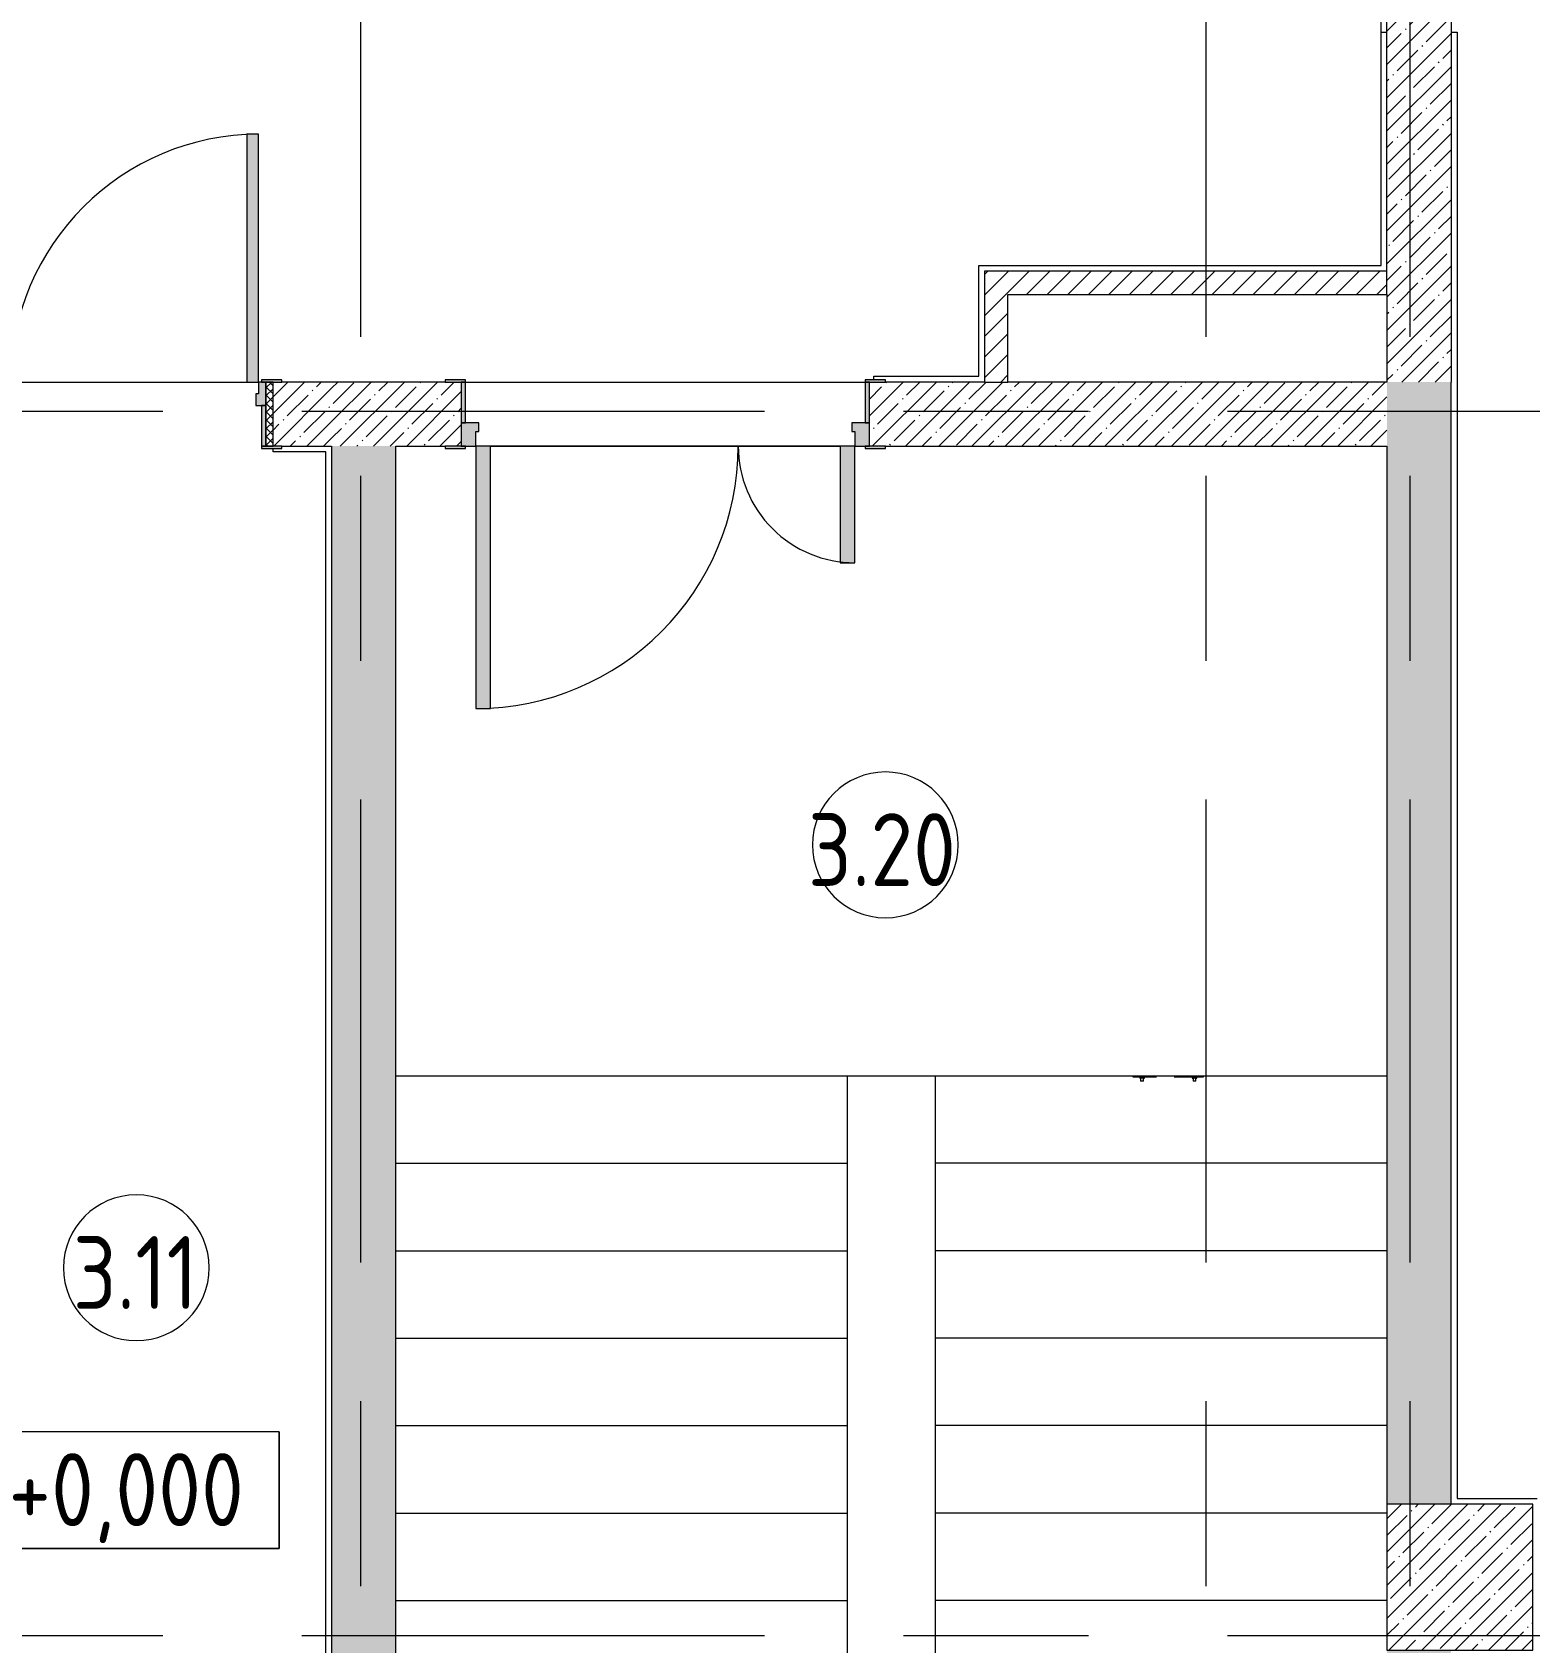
# Model space of a CAD drawing. Header units: millimetres. Extents: x 2623 to 216772, y -8553 to 29000.
# Drawn here: x 53448 to 58584, y 3575 to 9100 of the extents above; entities that cross this region are included whole.
import ezdxf

# ---------------------------------------------------------------- set-up
doc = ezdxf.new("R2010")
doc.units = ezdxf.units.MM
doc.linetypes.add('200_ШТРИХ__ш1_п0_6_', pattern=[160, 100, -60])
doc.linetypes.add('Осевая', pattern=[3175, 635, -476.25, 1587.5, -476.25])
for name, color, linetype, lineweight in [('A-AREA-IDEN', 7, 'Continuous', 9), ('A-DETL-MBND-1', 7, '200_ШТРИХ__ш1_п0_6_', 9), ('A-WALL-1', 7, 'Continuous', 13), ('G-ANNO-DIMS', 7, 'Continuous', 9), ('I-WALL', 7, 'Continuous', 9), ('S-COLS', 7, 'Continuous', 9), ('S-STRS', 7, 'Continuous', 9), ('Оси-2', 7, 'Осевая', 9)]:
    doc.layers.add(name, color=color, linetype=linetype, lineweight=lineweight)
for name, color, linetype, lineweight, true_color in [('A-DOOR-1', 7, 'Continuous', 9, 0xaaaaaa), ('A-DOOR-2', 7, 'Continuous', 9, 0xe2e2e2), ('A-DOOR-FRAM-1', 7, 'Continuous', 9, 0xe2e2e2), ('A-DOOR-FRAM-2', 7, 'Continuous', 9, 0xaaaaaa), ('A-FLOR-1', 7, 'Continuous', 9, 0xaaaaaa)]:
    doc.layers.add(name, color=color, linetype=linetype, lineweight=lineweight, true_color=true_color)
doc.styles.add('GOST Common_5', font='GOST_Common.ttf', dxfattribs={"width": 0.9, "height": 250})
pattern_1 = [(45, (-17385.51, 0), (-57.02463, 57.02463), []), (45, (-17328.49, 0), (-57.02463, 57.02463), [100.806, -20.161, 3.353, -16.808])]
pattern_2 = [(45, (-17385.513, 0), (-35.35534, 35.35534), [])]

# ---------------------------------------------------------------- blocks, each defined once
blk = doc.blocks.new('BSC_Колонна _Прямоугольная - 500х500-V11-План монтажа стен и перегородок 3 этажа в осях 12-23')
at = {"layer": 'S-COLS'}
h = blk.add_hatch(dxfattribs=at)
h.set_pattern_fill('FP_15', color=256, style=0, pattern_type=2)
h.set_pattern_definition([(45, (-75730, -3800), (-57.02463, 57.02463), []), (45, (-75672.975, -3800), (-57.02463, 57.02463), [100.806, -20.161, 3.353, -16.808])])
h.paths.add_polyline_path([(-250, -250), (250, -250), (250, 250), (-250, 250), (-250, 247.4)])
for p, q in [((250, 250), (-250, 250)), ((-250, 250), (-250, -250)), ((250, -250), (250, 250)), ((-250, -250), (250, -250))]:
    blk.add_line(p, q, dxfattribs=at)
blk = doc.blocks.new('110_Дверь_СКБ_1Ст_Внутренняя1 - Д-7_л__950x2100h_Туалет-21784696-План монтажа стен и перегородок 3 этажа в осях 12-23')
at = {"layer": 'A-DOOR-1'}
h = blk.add_hatch(dxfattribs=at)
h.set_pattern_fill('FP_36', color=256, style=0, pattern_type=2)
h.set_pattern_definition([(135, (1826.41, 174.685), (-14.14214, -14.14214), []), (225, (1826.41, 174.685), (14.14214, -14.14214), [])])
h.paths.add_polyline_path([(487.5, -110), (487.5, 110), (462.5, 110), (462.5, -110)])
at = {"layer": 'A-DOOR-2'}
h = blk.add_hatch(color=256, dxfattribs=at)
h.paths.add_polyline_path([(427.5, 30), (462.5, 30), (462.5, 110), (437.5, 110), (437.5, 70), (427.5, 70)])
h.paths.add_polyline_path([(-402.5, 30), (-402.5, 70), (-412.5, 70), (-412.5, 110), (-437.5, 110), (-437.5, 30)])
at = {"layer": 'A-DOOR-FRAM-1'}
for points in [[(397.5, 110), (437.5, 110), (437.5, 960), (397.5, 960), (397.5, 577.2)], [(-422.5, 110), (-422.5, 118), (-492.5, 118), (-492.5, 110)], [(517.5, 110), (517.5, 118), (447.5, 118), (447.5, 110)], [(-422.5, 109), (-422.5, 110), (-437.5, 109)], [(462.5, 109), (462.5, 110), (447.5, 109)], [(-422.5, -110), (-422.5, 30), (-437.5, 30), (-437.5, -110)], [(462.5, -110), (462.5, 30), (447.5, 30), (447.5, -110)], [(-422.5, -118), (-422.5, -110), (-492.5, -110), (-492.5, -118)], [(517.5, -118), (517.5, -110), (447.5, -110), (447.5, -118)]]:
    blk.add_hatch(color=256, dxfattribs=at).paths.add_polyline_path(points)
at = {"layer": 'A-DOOR-FRAM-2'}
h = blk.add_hatch(dxfattribs=at)
h.set_pattern_fill('FP_37', color=256, style=0, pattern_type=2)
h.set_pattern_definition([(45, (-296.384, 174.685), (-14.1421, 14.1421), []), (135, (-296.384, 174.685), (-14.1421, -14.1421), [])])
h.paths.add_polyline_path([(-437.5, -110), (-437.5, 110), (-462.5, 110), (-462.5, -110)])
at = {"layer": 'A-DOOR-1'}
for p, q in [((437.5, 960), (397.5, 960)), ((397.5, 960), (397.5, 110)), ((437.5, 110), (437.5, 960)), ((397.5, 110), (437.5, 110))]:
    blk.add_line(p, q, dxfattribs=at)
blk.add_arc((437.5, 110), 850, 90, 180, dxfattribs=at)
at = {"layer": 'A-DOOR-FRAM-2'}
for p, q in [((-422.5, 118), (-492.5, 118)), ((-492.5, 118), (-492.5, 110)), ((-422.5, 110), (-422.5, 118)), ((517.5, 118), (447.5, 118)), ((447.5, 118), (447.5, 110)), ((517.5, 110), (517.5, 118)), ((-492.5, 110), (-422.5, 110)), ((-437.5, 110), (-462.5, 110)), ((-462.5, 110), (-462.5, -110)), ((-412.5, 110), (-437.5, 110)), ((-437.5, 110), (-437.5, 30)), ((-437.5, -110), (-437.5, 110)), ((-422.5, 110), (-437.5, 110)), ((-437.5, 110), (-437.5, 109)), ((-437.5, 109), (-422.5, 109)), ((-422.5, 109), (-422.5, 110)), ((-412.5, 70), (-412.5, 110)), ((-402.5, 70), (-412.5, 70)), ((-402.5, 30), (-402.5, 70)), ((437.5, 70), (427.5, 70)), ((427.5, 70), (427.5, 30)), ((437.5, 110), (437.5, 70)), ((462.5, 110), (437.5, 110)), ((462.5, 110), (447.5, 110)), ((447.5, 110), (447.5, 109)), ((447.5, 110), (517.5, 110)), ((447.5, 109), (462.5, 109)), ((462.5, 30), (462.5, 110)), ((487.5, 110), (462.5, 110)), ((462.5, 110), (462.5, -110)), ((462.5, 109), (462.5, 110)), ((487.5, -110), (487.5, 110)), ((-437.5, 30), (-402.5, 30)), ((-422.5, 30), (-437.5, 30)), ((-437.5, 30), (-437.5, -110)), ((-422.5, -110), (-422.5, 30)), ((427.5, 30), (462.5, 30)), ((462.5, 30), (447.5, 30)), ((447.5, 30), (447.5, -110)), ((462.5, -110), (462.5, 30)), ((-422.5, -110), (-492.5, -110)), ((-492.5, -110), (-492.5, -118)), ((-462.5, -110), (-437.5, -110)), ((-437.5, -110), (-422.5, -110)), ((-422.5, -118), (-422.5, -110)), ((447.5, -110), (462.5, -110)), ((517.5, -110), (447.5, -110)), ((447.5, -110), (447.5, -118)), ((462.5, -110), (487.5, -110)), ((517.5, -118), (517.5, -110)), ((-492.5, -118), (-422.5, -118)), ((447.5, -118), (517.5, -118))]:
    blk.add_line(p, q, dxfattribs=at)
blk = doc.blocks.new('110_Дверь_СКБ_2Ст - Д-1 Лестничная клетка EIS60-24319353-План монтажа стен и перегородок 3 этажа в осях 12-23')
at = {"layer": 'A-DOOR-2'}
for points in [[(612.5, 1010), (612.5, 110), (662.5, 110), (662.5, 1010)], [(-587.5, 510), (-637.5, 510), (-637.5, 110), (-587.5, 110)], [(712.5, 30), (697.5, 30), (697.5, -110), (712.5, -110)]]:
    blk.add_hatch(color=256, dxfattribs=at).paths.add_polyline_path(points)
h = blk.add_hatch(color=256, dxfattribs=at)
h.paths.add_polyline_path([(-687.5, 110), (-687.5, 30), (-627.5, 30), (-627.5, 60), (-637.5, 60), (-637.5, 110)])
h.paths.add_polyline_path([(662.5, 110), (662.5, 60), (652.5, 60), (652.5, 30), (712.5, 30), (712.5, 110)])
at = {"layer": 'A-DOOR-FRAM-1'}
for points in [[(-742.5, 118), (-742.5, 110), (-672.5, 110), (-672.5, 118)], [(697.5, 118), (697.5, 110), (767.5, 110), (767.5, 118)], [(-672.5, 30), (-687.5, 30), (-687.5, -110), (-672.5, -110)], [(-672.5, -110), (-742.5, -110), (-742.5, -118), (-672.5, -118)], [(697.5, -110), (697.5, -118), (767.5, -118), (767.5, -110)]]:
    blk.add_hatch(color=256, dxfattribs=at).paths.add_polyline_path(points)
at = {"layer": 'A-DOOR-1'}
for p, q in [((662.5, 1010), (612.5, 1010)), ((612.5, 1010), (612.5, 110)), ((662.5, 110), (662.5, 1010)), ((-637.5, 510), (-637.5, 110)), ((-587.5, 510), (-637.5, 510)), ((-587.5, 110), (-587.5, 510)), ((-637.5, 110), (-587.5, 110)), ((612.5, 110), (662.5, 110))]:
    blk.add_line(p, q, dxfattribs=at)
for centre, radius, start, end in [((662.5, 110), 900, 90, 180), ((-637.5, 110), 400, 360, 90)]:
    blk.add_arc(centre, radius, start, end, dxfattribs=at)
at = {"layer": 'A-DOOR-FRAM-2'}
for p, q in [((-672.5, 118), (-742.5, 118)), ((-742.5, 118), (-742.5, 110)), ((-672.5, 110), (-672.5, 118)), ((767.5, 118), (697.5, 118)), ((697.5, 118), (697.5, 110)), ((767.5, 110), (767.5, 118)), ((-742.5, 110), (-672.5, 110)), ((-637.5, 110), (-687.5, 110)), ((-687.5, 110), (-687.5, 30)), ((-637.5, 60), (-637.5, 110)), ((-627.5, 60), (-637.5, 60)), ((-627.5, 30), (-627.5, 60)), ((662.5, 60), (652.5, 60)), ((652.5, 60), (652.5, 30)), ((662.5, 110), (662.5, 60)), ((712.5, 110), (662.5, 110)), ((697.5, 110), (767.5, 110)), ((712.5, 30), (712.5, 110)), ((-687.5, 30), (-627.5, 30)), ((-672.5, 30), (-687.5, 30)), ((-687.5, 30), (-687.5, -110)), ((-672.5, -110), (-672.5, 30)), ((652.5, 30), (712.5, 30)), ((712.5, 30), (697.5, 30)), ((697.5, 30), (697.5, -110)), ((712.5, -110), (712.5, 30)), ((-672.5, -110), (-742.5, -110)), ((-742.5, -110), (-742.5, -118)), ((-687.5, -110), (-672.5, -110)), ((-672.5, -118), (-672.5, -110)), ((697.5, -110), (712.5, -110)), ((767.5, -110), (697.5, -110)), ((697.5, -110), (697.5, -118)), ((767.5, -118), (767.5, -110)), ((-742.5, -118), (-672.5, -118)), ((697.5, -118), (767.5, -118))]:
    blk.add_line(p, q, dxfattribs=at)
blk = doc.blocks.new('Анкер клиновой - Анкер клиновой МКТ В 10-10-16_85-22193208-План монтажа стен и перегородок 3 этажа в осях 12-23')
at = {"layer": 'A-DETL-MBND-1'}
for p, q in [((74812, 5515.8), (74812, 5511.8)), ((74812, 5511.8), (74814.3, 5511.8)), ((74828, 5511.8), (74812, 5511.8)), ((74815, 5511.8), (74815, 5501.8)), ((74825, 5501.8), (74815, 5501.8)), ((74825, 5501.8), (74825, 5511.8)), ((74825.7, 5511.8), (74828, 5511.8)), ((74828, 5511.8), (74828, 5515.8))]:
    blk.add_line(p, q, dxfattribs=at)
blk = doc.blocks.new('ОМ_Нижняя опорная пятка1 - ОМ_Нижняя опорная пятка-21111576-План монтажа стен и перегородок 3 этажа в осях 12-23')
at = {"layer": 'A-DETL-MBND-1'}
for p, q in [((-96, -4.2), (-96, 0)), ((-84, -4.2), (-84, 0)), ((84, -4.2), (84, 0)), ((96, -4.2), (96, 0))]:
    blk.add_line(p, q, dxfattribs=at)
blk = doc.blocks.new('ОМ_Уголок_ГОСТ 8510-86 - ОМ_Уголок_ГОСТ 8510-86-21111720-План монтажа стен и перегородок 3 этажа в осях 12-23')
at = {"layer": 'A-DETL-MBND-1'}
for p, q in [((0, 4.2), (0, 0)), ((0, 0), (240, 0)), ((240, 0), (240, 4.2))]:
    blk.add_line(p, q, dxfattribs=at)
blk = doc.blocks.new('Марка_Помещения - Номер-25198446-План монтажа стен и перегородок 3 этажа в осях 12-23')
at = {"layer": 'A-AREA-IDEN'}
for start, end in [(360, 180), (180, 360)]:
    blk.add_arc((0, 0), 2.5, start, end, dxfattribs=at)
blk = doc.blocks.new('Высотные отметки - 10х4_h_-17668695-План монтажа стен и перегородок 3 этажа в осях 12-23')
at = {"layer": 'G-ANNO-DIMS'}
for p, q in [((-5, 4), (-5, 0)), ((5, 4), (-5, 4)), ((5, 4), (-5, 4)), ((-5, 4), (-5, 0)), ((5, 4), (5, 0)), ((5, 0), (5, 4)), ((5, 0), (-5, 0)), ((-5, 0), (5, 0))]:
    blk.add_line(p, q, dxfattribs=at)

msp = doc.modelspace()

# ---------------------------------------------------------------- hatches: boundary and pattern name
at = {"layer": 'I-WALL'}
h = msp.add_hatch(dxfattribs=at)
h.set_pattern_fill('FP_20', color=256, style=0, pattern_type=2)
h.set_pattern_definition(pattern_1)
h.paths.add_polyline_path([(58314.5, 7900), (58314.5, 9179), (58094.5, 9179), (58094.5, 7900)])
h.paths.add_polyline_path([(58314.5, 10619), (58314.5, 10900), (58094.5, 10900), (58094.5, 10619)])
h = msp.add_hatch(dxfattribs=at)
h.set_pattern_fill('FP_40', color=256, style=0, pattern_type=2)
h.set_pattern_definition(pattern_2)
h.paths.add_polyline_path([(56794.5, 7900), (56794.5, 8280), (56714.5, 8280), (56714.5, 7900)])
h = msp.add_hatch(dxfattribs=at)
h.set_pattern_fill('FP_40', color=256, style=0, pattern_type=2)
h.set_pattern_definition(pattern_2)
h.paths.add_polyline_path([(58094.5, 8200), (58094.5, 8280), (56794.5, 8280), (56794.5, 8200), (57254.3, 8200)])
h = msp.add_hatch(dxfattribs=at)
h.set_pattern_fill('FP_20', color=256, style=0, pattern_type=2)
h.set_pattern_definition(pattern_1)
h.paths.add_polyline_path([(54346.1, 7680), (54474.5, 7680), (54474.5, 7900), (54274.5, 7900), (54274.5, 7680), (54304.5, 7680)])
h.paths.add_polyline_path([(53324.5, 7680), (53324.5, 7900), (51974.5, 7900), (51974.5, 7680), (53294.5, 7680)])
h.paths.add_polyline_path([(50844.5, 7680), (50874.5, 7680), (50874.5, 7900), (49474.5, 7900), (49474.5, 7680), (50174.5, 7680)])
h = msp.add_hatch(dxfattribs=at)
h.set_pattern_fill('FP_20', color=256, style=0, pattern_type=2)
h.set_pattern_definition(pattern_1)
h.paths.add_polyline_path([(58094.5, 7680), (58094.5, 7900), (56319.5, 7900), (56319.5, 7680), (57254.3, 7680)])
h.paths.add_polyline_path([(54474.5, 7680), (54919.5, 7680), (54919.5, 7900), (54474.5, 7900)])
h = msp.add_hatch(dxfattribs=at)
h.set_pattern_fill('FP_20', color=256, style=0, pattern_type=2)
h.set_pattern_definition(pattern_1)
h.paths.add_polyline_path([(58094.5, 120), (58314.5, 120), (58314.5, 350), (58094.5, 350)])
h.paths.add_polyline_path([(58094.5, 1150), (58314.5, 1150), (58314.5, 3550), (58094.5, 3550), (58094.5, 1455.5)])
h.paths.add_polyline_path([(58276.8, 4050), (58314.5, 4050), (58314.5, 7900), (58094.5, 7900), (58094.5, 4050)])
h = msp.add_hatch(dxfattribs=at)
h.set_pattern_fill('FP_20', color=256, style=0, pattern_type=2)
h.set_pattern_definition(pattern_1)
h.paths.add_polyline_path([(54474.5, 120), (54694.5, 120), (54694.5, 7680), (54474.5, 7680), (54474.5, 1455.5)])

# ---------------------------------------------------------------- linework, layer by layer
at = {"layer": 'A-FLOR-1'}
for p, q in [((58074.5, 8300), (58074.5, 10880)), ((58074.5, 9100), (58094.5, 9100)), ((58314.5, 9100), (58335.5, 9100)), ((58335.5, 9100), (58335.5, 4070)), ((56694.5, 7920), (56694.5, 8300)), ((56694.5, 8300), (58074.5, 8300)), ((56334.5, 7908), (56334.5, 7920)), ((56334.5, 7920), (56694.5, 7920)), ((53374.5, 7900), (54184.5, 7900)), ((55019.5, 7680), (56219.5, 7680)), ((54274.5, 7660), (54274.5, 7672)), ((54454.5, 7660), (54274.5, 7660)), ((54454.5, 140), (54454.5, 7660)), ((58335.5, 4070), (58609.5, 4070))]:
    msp.add_line(p, q, dxfattribs=at)
at = {"layer": 'A-WALL-1'}
for p, q in [((58094.5, 8200), (58094.5, 8280)), ((56714.5, 7900), (56794.5, 7900))]:
    msp.add_line(p, q, dxfattribs=at)
at = {"layer": 'I-WALL'}
for p, q in [((58094.5, 8280), (58094.5, 10900)), ((58314.5, 10900), (58314.5, 7900)), ((56714.5, 8280), (56714.5, 7900)), ((58094.5, 8280), (56714.5, 8280)), ((56794.5, 7900), (56794.5, 8200)), ((56794.5, 8200), (58094.5, 8200)), ((58094.5, 8200), (58094.5, 7900)), ((54474.5, 7900), (54304.5, 7900)), ((54864.5, 7900), (54474.5, 7900)), ((54934.5, 7900), (56304.5, 7900)), ((56714.5, 7900), (56374.5, 7900)), ((58094.5, 7900), (56794.5, 7900)), ((58314.5, 4050), (58314.5, 7900)), ((54304.5, 7680), (54474.5, 7680)), ((54474.5, 7680), (54474.5, -100)), ((54694.5, 120), (54694.5, 7680)), ((54694.5, 7680), (54864.5, 7680)), ((56219.5, 7680), (55019.5, 7680)), ((56374.5, 7680), (58094.5, 7680)), ((58094.5, 7680), (58094.5, 4050))]:
    msp.add_line(p, q, dxfattribs=at)
at = {"layer": 'S-STRS'}
for p, q in [((56219.5, 7680), (55019.5, 7680)), ((54694.5, 5520), (56244.5, 5520)), ((54694.5, 5520), (56244.5, 5520)), ((56244.5, 5520), (58094.5, 5520)), ((56244.5, 5220), (56244.5, 5520)), ((56544.5, 5520), (56544.5, 5220)), ((54694.5, 5220), (56244.5, 5220)), ((54694.5, 5220), (56244.5, 5220)), ((56244.5, 4920), (56244.5, 5220)), ((56544.5, 5220), (56544.5, 4920)), ((58094.5, 5220), (56544.5, 5220)), ((58094.5, 5220), (56544.5, 5220)), ((54694.5, 4920), (56244.5, 4920)), ((54694.5, 4920), (56244.5, 4920)), ((56244.5, 4620), (56244.5, 4920)), ((56544.5, 4920), (56544.5, 4620)), ((58094.5, 4920), (56544.5, 4920)), ((58094.5, 4920), (56544.5, 4920)), ((54694.5, 4620), (56244.5, 4620)), ((54694.5, 4620), (56244.5, 4620)), ((56244.5, 4320), (56244.5, 4620)), ((56544.5, 4620), (56544.5, 4320)), ((58094.5, 4620), (56544.5, 4620)), ((58094.5, 4620), (56544.5, 4620)), ((54694.5, 4320), (56244.5, 4320)), ((54694.5, 4320), (56244.5, 4320)), ((56244.5, 4020), (56244.5, 4320)), ((56544.5, 4320), (56544.5, 4020)), ((58094.5, 4320), (56544.5, 4320)), ((58094.5, 4320), (56544.5, 4320)), ((54694.5, 4020), (56244.5, 4020)), ((54694.5, 4020), (56244.5, 4020)), ((56244.5, 3720), (56244.5, 4020)), ((56544.5, 4020), (56544.5, 3720)), ((58094.5, 4020), (56544.5, 4020)), ((58094.5, 4020), (56544.5, 4020)), ((54694.5, 3720), (56244.5, 3720)), ((54694.5, 3720), (56244.5, 3720)), ((56244.5, 3420), (56244.5, 3720)), ((56544.5, 3720), (56544.5, 3420)), ((58094.5, 3720), (56544.5, 3720)), ((58094.5, 3720), (56544.5, 3720))]:
    msp.add_line(p, q, dxfattribs=at)
at = {"layer": 'Оси-2'}
for p, q in [((58174.5, 593.7), (58174.5, 25030)), ((57474.5, 593.7), (57474.5, 24898.1)), ((54574.5, 593.7), (54574.5, 24850)), ((21511, 7800), (64864.5, 7800)), ((21511, 3600), (64864.5, 3600))]:
    msp.add_line(p, q, dxfattribs=at)

# ---------------------------------------------------------------- block references
at = {"layer": 'A-AREA-IDEN', "xscale": 99.99999999999993, "yscale": 99.99999999999993, "zscale": 99.99999999999993}
for p in [(56374.2, 6312.2), (53804.9, 4861.5)]:
    msp.add_blockref('Марка_Помещения - Номер-25198446-План монтажа стен и перегородок 3 этажа в осях 12-23', p, dxfattribs=at)
at = {"layer": 'A-DETL-MBND-1', "extrusion": (0, 0, -1)}
msp.add_blockref('ОМ_Уголок_ГОСТ 8510-86 - ОМ_Уголок_ГОСТ 8510-86-21111720-План монтажа стен и перегородок 3 этажа в осях 12-23', (-57464.5, 5515.8), dxfattribs=at)
at = {"layer": 'A-DETL-MBND-1'}
for p in [(-17565.5, 0), (-17385.5, 0)]:
    msp.add_blockref('Анкер клиновой - Анкер клиновой МКТ В 10-10-16_85-22193208-План монтажа стен и перегородок 3 этажа в осях 12-23', p, dxfattribs=at)
at = {"layer": 'A-DETL-MBND-1', "rotation": 180}
msp.add_blockref('ОМ_Нижняя опорная пятка1 - ОМ_Нижняя опорная пятка-21111576-План монтажа стен и перегородок 3 этажа в осях 12-23', (57344.5, 5515.8), dxfattribs=at)
at = {"layer": 'A-DOOR-1'}
msp.add_blockref('110_Дверь_СКБ_1Ст_Внутренняя1 - Д-7_л__950x2100h_Туалет-21784696-План монтажа стен и перегородок 3 этажа в осях 12-23', (53787, 7790), dxfattribs=at)
at = {"layer": 'A-DOOR-1', "rotation": 180}
msp.add_blockref('110_Дверь_СКБ_2Ст - Д-1 Лестничная клетка EIS60-24319353-План монтажа стен и перегородок 3 этажа в осях 12-23', (55632, 7790), dxfattribs=at)
at = {"layer": 'G-ANNO-DIMS', "xscale": 99.99999999999993, "yscale": 99.99999999999993, "zscale": 99.99999999999993}
msp.add_blockref('Высотные отметки - 10х4_h_-17668695-План монтажа стен и перегородок 3 этажа в осях 12-23', (53795.2, 3898.7), dxfattribs=at)
at = {"layer": 'S-COLS'}
msp.add_blockref('BSC_Колонна _Прямоугольная - 500х500-V11-План монтажа стен и перегородок 3 этажа в осях 12-23', (58344.5, 3800), dxfattribs=at)

# ---------------------------------------------------------------- texts
at = {"layer": 'A-AREA-IDEN', "char_height": 250, "attachment_point": 1, "style": 'GOST Common_5'}
for s, insert, width in [('3.20', (56108.4, 6420.8), 663.797), ('3.11', (53586.9, 4970.1), 548.354)]:
    msp.add_mtext(s, dxfattribs=dict(at, insert=insert, width=width))
at = {"layer": 'G-ANNO-DIMS', "insert": (53366.5, 4225.4), "char_height": 250, "width": 1028.823, "attachment_point": 1, "line_spacing_factor": 1.022761, "style": 'GOST Common_5'}
msp.add_mtext('+0,000', dxfattribs=at)

doc.saveas('drawing.dxf')
